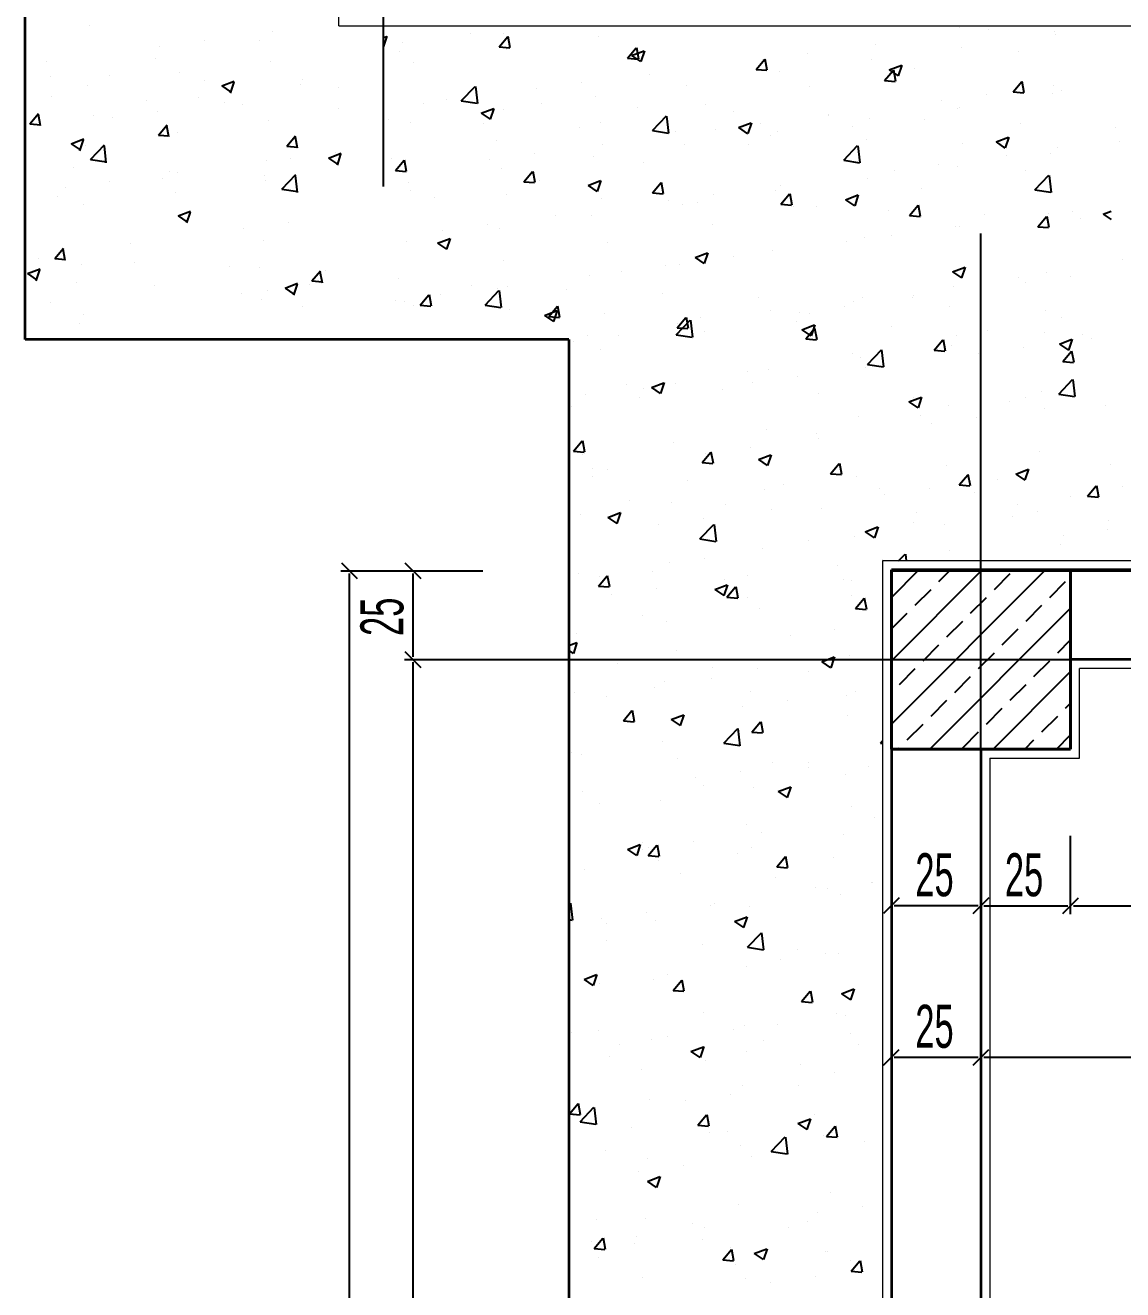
# Model space of a CAD drawing. Header units: inches. Extents: x -7543 to -822, y 102837 to 190349.
# Drawn here: x -836.34499 to -836.31437, y 102837.14991 to 102837.18519 of the extents above; entities that cross this region are included whole.
import ezdxf

# ---------------------------------------------------------------- set-up
doc = ezdxf.new("R2010")
doc.units = ezdxf.units.IN
doc.header["$MEASUREMENT"] = 0
doc.linetypes.add('DASHDOTX2', pattern=[2, 1, -0.5, 0, -0.5])
doc.layers.get('Defpoints').update_dxf_attribs({"lineweight": 25})
for name, color, linetype, lineweight in [('AKS', 1, 'Continuous', 25), ('ICOL', 55, 'Continuous', 25), ('KOLON', 2, 'Continuous', 40), ('SIVA', 150, 'Continuous', 15), ('TARAMA', 8, 'Continuous', 25)]:
    doc.layers.add(name, color=color, linetype=linetype, lineweight=lineweight)
doc.layers.add('DUVAR', color=7, linetype='Continuous', lineweight=35, true_color=0xfc4642)
doc.styles.add('OLCU', font='tromand.shx', dxfattribs={"width": 0.6, "height": 12})

msp = doc.modelspace()

# ---------------------------------------------------------------- linework, layer by layer
at = {"layer": 'AKS', "linetype": 'DASHDOTX2', "ltscale": 10}
for p, q in [((-836.334994, 102837.180696), (-836.334994, 102837.317578)), ((-836.318322, 102836.797308), (-836.318322, 102837.179379)), ((-836.333122, 102837.167493), (-836.180362, 102837.167493))]:
    msp.add_line(p, q, dxfattribs=at)
at = {"layer": 'Defpoints'}
for p, q in [((-836.320822, 102837.169971), (-836.205822, 102837.169971)), ((-836.320822, 102836.814993), (-836.320822, 102837.169971)), ((-836.315822, 102837.167493), (-836.315822, 102837.164993)), ((-836.260822, 102837.167493), (-836.315822, 102837.167493)), ((-836.315822, 102837.164993), (-836.318322, 102837.164993)), ((-836.318322, 102837.164993), (-836.318322, 102837.119993))]:
    msp.add_line(p, q, dxfattribs=at)
at = {"layer": 'DUVAR'}
for p, q in [((-836.344994, 102837.176425), (-836.344994, 102837.300675)), ((-836.329822, 102837.176425), (-836.344994, 102837.176425)), ((-836.329822, 102837.176425), (-836.329822, 102837.078993)), ((-836.270822, 102837.169993), (-836.315822, 102837.169993)), ((-836.270822, 102837.167493), (-836.315822, 102837.167493)), ((-836.320822, 102837.164993), (-836.320822, 102837.119993)), ((-836.318322, 102837.164993), (-836.318322, 102837.119993))]:
    msp.add_line(p, q, dxfattribs=at)
at = {"layer": 'ICOL'}
for p, q in [((-836.336185, 102837.169971), (-836.334001, 102837.169971)), ((-836.336171, 102837.170192), (-836.33573, 102837.169751)), ((-836.334412, 102837.169971), (-836.332228, 102837.169971)), ((-836.334399, 102837.170192), (-836.333957, 102837.169751)), ((-836.335951, 102837.169893), (-836.335951, 102837.070071)), ((-836.334178, 102837.169893), (-836.334178, 102837.167571)), ((-836.334412, 102837.167493), (-836.332228, 102837.167493)), ((-836.334412, 102837.167493), (-836.332228, 102837.167493)), ((-836.334399, 102837.167714), (-836.333957, 102837.167272)), ((-836.334399, 102837.167714), (-836.333957, 102837.167272)), ((-836.334178, 102837.167415), (-836.334178, 102837.117571)), ((-836.318322, 102837.160388), (-836.318322, 102837.162572)), ((-836.315822, 102837.160388), (-836.315822, 102837.162572)), ((-836.315822, 102837.160388), (-836.315822, 102837.162572)), ((-836.320601, 102837.160843), (-836.321042, 102837.160402)), ((-836.320822, 102837.160856), (-836.320822, 102837.158672)), ((-836.318101, 102837.160843), (-836.318542, 102837.160402)), ((-836.318542, 102837.160402), (-836.318101, 102837.160843)), ((-836.318322, 102837.160856), (-836.318322, 102837.158672)), ((-836.316042, 102837.160402), (-836.315601, 102837.160843)), ((-836.316042, 102837.160402), (-836.315601, 102837.160843)), ((-836.3184, 102837.160622), (-836.320744, 102837.160622)), ((-836.318244, 102837.160622), (-836.3159, 102837.160622)), ((-836.315744, 102837.160622), (-836.2709, 102837.160622)), ((-836.320822, 102837.156159), (-836.320822, 102837.158343)), ((-836.318322, 102837.156159), (-836.318322, 102837.158343)), ((-836.318322, 102837.156159), (-836.318322, 102837.158343)), ((-836.321042, 102837.156172), (-836.320601, 102837.156613)), ((-836.318542, 102837.156172), (-836.318101, 102837.156613)), ((-836.318542, 102837.156172), (-836.318101, 102837.156613)), ((-836.320744, 102837.156393), (-836.3184, 102837.156393)), ((-836.318244, 102837.156393), (-836.2084, 102837.156393))]:
    msp.add_line(p, q, dxfattribs=at)
at = {"layer": 'KOLON'}
for p, q in [((-836.315822, 102837.169993), (-836.320822, 102837.169993)), ((-836.320822, 102837.169993), (-836.320822, 102837.164993)), ((-836.315822, 102837.164993), (-836.315822, 102837.169993)), ((-836.320822, 102837.164993), (-836.315822, 102837.164993))]:
    msp.add_line(p, q, dxfattribs=at)
at = {"layer": 'SIVA'}
for p, q in [((-836.336244, 102837.185175), (-836.336244, 102837.291925)), ((-836.336244, 102837.185175), (-836.285994, 102837.185175)), ((-836.239744, 102837.170243), (-836.321072, 102837.170243)), ((-836.321072, 102837.170243), (-836.321072, 102837.070243)), ((-836.315572, 102837.164743), (-836.315572, 102837.167243)), ((-836.271072, 102837.167243), (-836.315572, 102837.167243)), ((-836.318072, 102837.164743), (-836.315572, 102837.164743)), ((-836.318072, 102837.164743), (-836.318072, 102837.120243))]:
    msp.add_line(p, q, dxfattribs=at)
at = {"layer": 'TARAMA'}
for p, q in [((-836.343189, 102837.185177), (-836.343189, 102837.185177)), ((-836.318927, 102837.185122), (-836.318927, 102837.185122)), ((-836.340001, 102837.184765), (-836.340001, 102837.184765)), ((-836.33845, 102837.184775), (-836.33845, 102837.184775)), ((-836.338107, 102837.185014), (-836.338107, 102837.185014)), ((-836.334994, 102837.184849), (-836.334906, 102837.184882)), ((-836.334993, 102837.184581), (-836.334892, 102837.184883)), ((-836.332565, 102837.184972), (-836.332565, 102837.184972)), ((-836.331772, 102837.184587), (-836.331531, 102837.184874)), ((-836.331643, 102837.184954), (-836.331643, 102837.184954)), ((-836.331458, 102837.184562), (-836.331516, 102837.184875)), ((-836.329007, 102837.184867), (-836.329007, 102837.184867)), ((-836.318116, 102837.185076), (-836.318116, 102837.185076)), ((-836.316258, 102837.185009), (-836.316258, 102837.185009)), ((-836.316255, 102837.184945), (-836.316255, 102837.184945)), ((-836.341252, 102837.1846), (-836.341252, 102837.1846)), ((-836.334559, 102837.184453), (-836.334559, 102837.184453)), ((-836.334458, 102837.184723), (-836.334458, 102837.184723)), ((-836.331772, 102837.184587), (-836.331473, 102837.184561)), ((-836.331574, 102837.184515), (-836.331574, 102837.184515)), ((-836.328186, 102837.184273), (-836.327945, 102837.184561)), ((-836.328071, 102837.184347), (-836.327721, 102837.184482)), ((-836.327872, 102837.184248), (-836.32793, 102837.184561)), ((-836.327807, 102837.18418), (-836.327706, 102837.184482)), ((-836.323167, 102837.184411), (-836.323167, 102837.184411)), ((-836.321274, 102837.18466), (-836.321274, 102837.18466)), ((-836.318852, 102837.18457), (-836.318852, 102837.18457)), ((-836.31727, 102837.184473), (-836.31727, 102837.184473)), ((-836.34441, 102837.184184), (-836.34441, 102837.184184)), ((-836.341366, 102837.184274), (-836.341366, 102837.184274)), ((-836.338157, 102837.184185), (-836.338157, 102837.184185)), ((-836.334171, 102837.18414), (-836.334171, 102837.18414)), ((-836.328186, 102837.184273), (-836.327887, 102837.184247)), ((-836.328071, 102837.184347), (-836.327822, 102837.18418)), ((-836.3246, 102837.18396), (-836.324359, 102837.184247)), ((-836.324419, 102837.184246), (-836.324419, 102837.184246)), ((-836.324286, 102837.183934), (-836.324344, 102837.184248)), ((-836.321378, 102837.18425), (-836.321378, 102837.18425)), ((-836.320885, 102837.183947), (-836.320535, 102837.184081)), ((-836.320622, 102837.18378), (-836.32052, 102837.184082)), ((-836.344282, 102837.183774), (-836.344282, 102837.183774)), ((-836.342655, 102837.183776), (-836.342655, 102837.183776)), ((-836.340682, 102837.183865), (-836.340682, 102837.183865)), ((-836.337252, 102837.183677), (-836.337252, 102837.183677)), ((-836.327577, 102837.18383), (-836.327577, 102837.18383)), ((-836.3246, 102837.18396), (-836.324301, 102837.183934)), ((-836.323945, 102837.183898), (-836.323945, 102837.183898)), ((-836.321013, 102837.183646), (-836.320772, 102837.183933)), ((-836.320885, 102837.183947), (-836.320637, 102837.183779)), ((-836.3207, 102837.18362), (-836.320757, 102837.183934)), ((-836.320186, 102837.183973), (-836.320186, 102837.183973)), ((-836.343249, 102837.183513), (-836.343249, 102837.183513)), ((-836.339986, 102837.183663), (-836.339986, 102837.183663)), ((-836.339513, 102837.183498), (-836.339163, 102837.183632)), ((-836.339513, 102837.183498), (-836.339264, 102837.18333)), ((-836.33927, 102837.183301), (-836.339168, 102837.183603)), ((-836.337317, 102837.18355), (-836.337317, 102837.18355)), ((-836.336265, 102837.183458), (-836.336265, 102837.183458)), ((-836.332826, 102837.183082), (-836.332436, 102837.183487)), ((-836.332366, 102837.183011), (-836.332421, 102837.183485)), ((-836.330722, 102837.183416), (-836.330722, 102837.183416)), ((-836.329471, 102837.183581), (-836.329471, 102837.183581)), ((-836.326542, 102837.183523), (-836.326542, 102837.183523)), ((-836.323102, 102837.183472), (-836.323102, 102837.183472)), ((-836.321013, 102837.183646), (-836.320714, 102837.18362)), ((-836.317427, 102837.183332), (-836.317186, 102837.183619)), ((-836.317427, 102837.183332), (-836.317128, 102837.183306)), ((-836.317113, 102837.183307), (-836.317171, 102837.18362)), ((-836.316286, 102837.183518), (-836.316286, 102837.183518)), ((-836.316072, 102837.183375), (-836.316072, 102837.183375)), ((-836.34427, 102837.183217), (-836.34427, 102837.183217)), ((-836.341601, 102837.183104), (-836.341601, 102837.183104)), ((-836.340168, 102837.183177), (-836.340168, 102837.183177)), ((-836.339422, 102837.183042), (-836.339422, 102837.183042)), ((-836.338931, 102837.182992), (-836.338931, 102837.182992)), ((-836.33388, 102837.183), (-836.33388, 102837.183)), ((-836.333246, 102837.183131), (-836.333246, 102837.183131)), ((-836.332826, 102837.183082), (-836.332381, 102837.183013)), ((-836.330577, 102837.183018), (-836.330577, 102837.183018)), ((-836.329067, 102837.183203), (-836.329067, 102837.183203)), ((-836.326018, 102837.182972), (-836.326018, 102837.182972)), ((-836.319431, 102837.183104), (-836.319431, 102837.183104)), ((-836.31818, 102837.183268), (-836.31818, 102837.183268)), ((-836.316316, 102837.18328), (-836.316316, 102837.18328)), ((-836.344863, 102837.182443), (-836.344622, 102837.18273)), ((-836.344569, 102837.182387), (-836.344627, 102837.182701)), ((-836.343084, 102837.182676), (-836.343084, 102837.182676)), ((-836.342568, 102837.182628), (-836.342568, 102837.182628)), ((-836.341316, 102837.182793), (-836.341316, 102837.182793)), ((-836.336262, 102837.182879), (-836.336262, 102837.182879)), ((-836.332272, 102837.182735), (-836.331922, 102837.182869)), ((-836.332272, 102837.182735), (-836.332023, 102837.182567)), ((-836.332008, 102837.182568), (-836.331907, 102837.18287)), ((-836.331635, 102837.182851), (-836.331635, 102837.182851)), ((-836.327908, 102837.182905), (-836.327908, 102837.182905)), ((-836.32749, 102837.182254), (-836.3271, 102837.18266)), ((-836.32703, 102837.182183), (-836.327085, 102837.182658)), ((-836.325239, 102837.182792), (-836.325239, 102837.182792)), ((-836.322589, 102837.182688), (-836.322589, 102837.182688)), ((-836.32257, 102837.182679), (-836.32257, 102837.182679)), ((-836.318988, 102837.182875), (-836.318988, 102837.182875)), ((-836.318913, 102837.182905), (-836.318913, 102837.182905)), ((-836.344863, 102837.182443), (-836.344564, 102837.182417)), ((-836.341276, 102837.182129), (-836.341035, 102837.182417)), ((-836.340983, 102837.182074), (-836.341041, 102837.182387)), ((-836.338218, 102837.182521), (-836.338218, 102837.182521)), ((-836.334861, 102837.182572), (-836.334861, 102837.182572)), ((-836.334231, 102837.182476), (-836.334231, 102837.182476)), ((-836.332192, 102837.182459), (-836.332192, 102837.182459)), ((-836.329523, 102837.182346), (-836.329523, 102837.182346)), ((-836.328934, 102837.182471), (-836.328934, 102837.182471)), ((-836.325735, 102837.182274), (-836.325735, 102837.182274)), ((-836.325086, 102837.182334), (-836.324736, 102837.182469)), ((-836.325086, 102837.182334), (-836.324838, 102837.182166)), ((-836.324823, 102837.182167), (-836.324721, 102837.182469)), ((-836.324483, 102837.182439), (-836.324483, 102837.182439)), ((-836.321904, 102837.182374), (-836.321904, 102837.182374)), ((-836.321439, 102837.182585), (-836.321439, 102837.182585)), ((-836.3199, 102837.182567), (-836.3199, 102837.182567)), ((-836.317231, 102837.182454), (-836.317231, 102837.182454)), ((-836.314562, 102837.182341), (-836.314562, 102837.182341)), ((-836.343714, 102837.181885), (-836.343364, 102837.18202)), ((-836.343471, 102837.181688), (-836.343369, 102837.18199)), ((-836.341276, 102837.182129), (-836.340977, 102837.182103)), ((-836.340743, 102837.182201), (-836.340743, 102837.182201)), ((-836.33769, 102837.181816), (-836.337449, 102837.182103)), ((-836.337397, 102837.18176), (-836.337454, 102837.182073)), ((-836.331849, 102837.181971), (-836.331849, 102837.181971)), ((-836.32749, 102837.182254), (-836.327045, 102837.182185)), ((-836.326854, 102837.182233), (-836.326854, 102837.182233)), ((-836.324184, 102837.182121), (-836.324184, 102837.182121)), ((-836.324006, 102837.182233), (-836.324006, 102837.182233)), ((-836.321515, 102837.182008), (-836.321515, 102837.182008)), ((-836.317901, 102837.181934), (-836.317551, 102837.182068)), ((-836.317901, 102837.181934), (-836.317652, 102837.181766)), ((-836.317637, 102837.181767), (-836.317536, 102837.182069)), ((-836.314444, 102837.181961), (-836.314444, 102837.181961)), ((-836.343714, 102837.181885), (-836.343465, 102837.181718)), ((-836.34331, 102837.181848), (-836.34331, 102837.181848)), ((-836.34317, 102837.181447), (-836.342781, 102837.181852)), ((-836.342732, 102837.181354), (-836.342787, 102837.181829)), ((-836.33769, 102837.181816), (-836.337391, 102837.18179)), ((-836.336528, 102837.181485), (-836.336178, 102837.181619)), ((-836.336328, 102837.181651), (-836.336328, 102837.181651)), ((-836.336285, 102837.181288), (-836.336184, 102837.18159)), ((-836.330786, 102837.181609), (-836.330786, 102837.181609)), ((-836.328892, 102837.181858), (-836.328892, 102837.181858)), ((-836.326603, 102837.181858), (-836.326603, 102837.181858)), ((-836.32482, 102837.181874), (-836.32482, 102837.181874)), ((-836.322154, 102837.181426), (-836.321764, 102837.181832)), ((-836.321694, 102837.181355), (-836.321749, 102837.18183)), ((-836.318846, 102837.181895), (-836.318846, 102837.181895)), ((-836.316377, 102837.181616), (-836.316377, 102837.181616)), ((-836.316177, 102837.181782), (-836.316177, 102837.181782)), ((-836.34365, 102837.181234), (-836.34365, 102837.181234)), ((-836.34317, 102837.181447), (-836.342726, 102837.181378)), ((-836.338259, 102837.181427), (-836.338259, 102837.181427)), ((-836.33758, 102837.181486), (-836.33758, 102837.181486)), ((-836.336528, 102837.181485), (-836.336279, 102837.181317)), ((-836.334765, 102837.18147), (-836.334765, 102837.18147)), ((-836.334665, 102837.18114), (-836.334424, 102837.181427)), ((-836.334351, 102837.181114), (-836.334409, 102837.181428)), ((-836.332038, 102837.181444), (-836.332038, 102837.181444)), ((-836.329128, 102837.181538), (-836.329128, 102837.181538)), ((-836.327735, 102837.181373), (-836.327735, 102837.181373)), ((-836.322154, 102837.181426), (-836.321709, 102837.181357)), ((-836.319495, 102837.181296), (-836.319495, 102837.181296)), ((-836.318974, 102837.181241), (-836.318974, 102837.181241)), ((-836.317601, 102837.181546), (-836.317601, 102837.181546)), ((-836.341174, 102837.180926), (-836.341174, 102837.180926)), ((-836.34098, 102837.181122), (-836.34098, 102837.181122)), ((-836.340738, 102837.18107), (-836.340738, 102837.18107)), ((-836.338311, 102837.181009), (-836.338311, 102837.181009)), ((-836.338278, 102837.180856), (-836.338278, 102837.180856)), ((-836.337834, 102837.180619), (-836.337445, 102837.181025)), ((-836.337395, 102837.180526), (-836.337451, 102837.181001)), ((-836.334665, 102837.18114), (-836.334366, 102837.181114)), ((-836.331695, 102837.181186), (-836.331695, 102837.181186)), ((-836.331078, 102837.180826), (-836.330837, 102837.181113)), ((-836.330765, 102837.180801), (-836.330823, 102837.181114)), ((-836.330651, 102837.180873), (-836.330651, 102837.180873)), ((-836.329287, 102837.180722), (-836.328937, 102837.180856)), ((-836.329024, 102837.180554), (-836.328922, 102837.180857)), ((-836.321499, 102837.180921), (-836.321499, 102837.180921)), ((-836.320747, 102837.181131), (-836.320747, 102837.181131)), ((-836.317078, 102837.181125), (-836.317078, 102837.181125)), ((-836.316817, 102837.180599), (-836.316428, 102837.181005)), ((-836.316357, 102837.180528), (-836.316413, 102837.181003)), ((-836.343883, 102837.180656), (-836.343883, 102837.180656)), ((-836.342631, 102837.180821), (-836.342631, 102837.180821)), ((-836.340804, 102837.180536), (-836.340804, 102837.180536)), ((-836.337834, 102837.180619), (-836.337389, 102837.18055)), ((-836.334292, 102837.180811), (-836.334292, 102837.180811)), ((-836.334241, 102837.180589), (-836.334241, 102837.180589)), ((-836.331078, 102837.180826), (-836.33078, 102837.1808)), ((-836.329287, 102837.180722), (-836.329039, 102837.180554)), ((-836.327492, 102837.180512), (-836.327251, 102837.1808)), ((-836.327492, 102837.180512), (-836.327193, 102837.180486)), ((-836.327178, 102837.180487), (-836.327236, 102837.1808)), ((-836.324067, 102837.180569), (-836.324067, 102837.180569)), ((-836.323904, 102837.180716), (-836.323904, 102837.180716)), ((-836.319994, 102837.180625), (-836.319994, 102837.180625)), ((-836.316817, 102837.180599), (-836.316373, 102837.18053)), ((-836.34409, 102837.180426), (-836.34409, 102837.180426)), ((-836.343371, 102837.180184), (-836.343371, 102837.180184)), ((-836.333567, 102837.180372), (-836.333567, 102837.180372)), ((-836.331572, 102837.180476), (-836.331572, 102837.180476)), ((-836.328903, 102837.180363), (-836.328903, 102837.180363)), ((-836.32705, 102837.180302), (-836.32705, 102837.180302)), ((-836.326663, 102837.180194), (-836.326663, 102837.180194)), ((-836.326233, 102837.180251), (-836.326233, 102837.180251)), ((-836.325798, 102837.180466), (-836.325798, 102837.180466)), ((-836.323906, 102837.180199), (-836.323665, 102837.180486)), ((-836.323906, 102837.180199), (-836.323607, 102837.180173)), ((-836.323592, 102837.180173), (-836.32365, 102837.180487)), ((-836.322102, 102837.180321), (-836.321752, 102837.180455)), ((-836.322102, 102837.180321), (-836.321853, 102837.180153)), ((-836.321838, 102837.180154), (-836.321737, 102837.180456)), ((-836.320319, 102837.179885), (-836.320078, 102837.180172)), ((-836.320006, 102837.179859), (-836.320064, 102837.180173)), ((-836.340729, 102837.179872), (-836.340379, 102837.180007)), ((-836.340729, 102837.179872), (-836.340481, 102837.179705)), ((-836.340486, 102837.179675), (-836.340385, 102837.179977)), ((-836.330208, 102837.179886), (-836.330208, 102837.179886)), ((-836.329189, 102837.179874), (-836.329189, 102837.179874)), ((-836.323564, 102837.180138), (-836.323564, 102837.180138)), ((-836.32291, 102837.180124), (-836.32291, 102837.180124)), ((-836.320895, 102837.180025), (-836.320895, 102837.180025)), ((-836.320319, 102837.179885), (-836.320021, 102837.179859)), ((-836.318226, 102837.179912), (-836.318226, 102837.179912)), ((-836.316733, 102837.179571), (-836.316492, 102837.179858)), ((-836.316419, 102837.179546), (-836.316477, 102837.179859)), ((-836.316438, 102837.179951), (-836.316438, 102837.179951)), ((-836.315759, 102837.179989), (-836.315759, 102837.179989)), ((-836.315557, 102837.1798), (-836.315557, 102837.1798)), ((-836.314916, 102837.179921), (-836.314691, 102837.180007)), ((-836.314916, 102837.179921), (-836.314691, 102837.179769)), ((-836.338895, 102837.179514), (-836.338895, 102837.179514)), ((-836.337644, 102837.179679), (-836.337644, 102837.179679)), ((-836.333353, 102837.179472), (-836.333353, 102837.179472)), ((-836.332101, 102837.179637), (-836.332101, 102837.179637)), ((-836.331756, 102837.179522), (-836.331756, 102837.179522)), ((-836.325826, 102837.179624), (-836.325826, 102837.179624)), ((-836.319035, 102837.179576), (-836.319035, 102837.179576)), ((-836.318917, 102837.179574), (-836.318917, 102837.179574)), ((-836.316733, 102837.179571), (-836.316434, 102837.179545)), ((-836.342053, 102837.179098), (-836.342053, 102837.179098)), ((-836.338339, 102837.179192), (-836.338339, 102837.179192)), ((-836.334353, 102837.179147), (-836.334353, 102837.179147)), ((-836.333489, 102837.179109), (-836.333138, 102837.179243)), ((-836.333489, 102837.179109), (-836.33324, 102837.178941)), ((-836.333225, 102837.178942), (-836.333124, 102837.179244)), ((-836.328742, 102837.179123), (-836.328742, 102837.179123)), ((-836.322062, 102837.179159), (-836.322062, 102837.179159)), ((-836.32156, 102837.179256), (-836.32156, 102837.179256)), ((-836.32081, 102837.179324), (-836.32081, 102837.179324)), ((-836.344169, 102837.178682), (-836.343928, 102837.178969)), ((-836.343947, 102837.178849), (-836.343947, 102837.178849)), ((-836.343876, 102837.178626), (-836.343933, 102837.17894)), ((-836.326303, 102837.178708), (-836.325953, 102837.178843)), ((-836.326039, 102837.178541), (-836.325938, 102837.178843)), ((-836.32522, 102837.178744), (-836.32522, 102837.178744)), ((-836.324127, 102837.178904), (-836.324127, 102837.178904)), ((-836.34493, 102837.17826), (-836.34458, 102837.178394)), ((-836.344623, 102837.178679), (-836.344623, 102837.178679)), ((-836.344169, 102837.178682), (-836.34387, 102837.178656)), ((-836.343432, 102837.17852), (-836.343432, 102837.17852)), ((-836.341954, 102837.178567), (-836.341954, 102837.178567)), ((-836.339285, 102837.178454), (-836.339285, 102837.178454)), ((-836.338465, 102837.178443), (-836.338465, 102837.178443)), ((-836.331658, 102837.178622), (-836.331658, 102837.178622)), ((-836.327113, 102837.178494), (-836.327113, 102837.178494)), ((-836.326724, 102837.178529), (-836.326724, 102837.178529)), ((-836.326303, 102837.178708), (-836.326054, 102837.178541)), ((-836.319117, 102837.178308), (-836.318767, 102837.178442)), ((-836.318854, 102837.178141), (-836.318752, 102837.178443)), ((-836.314369, 102837.178642), (-836.314369, 102837.178642)), ((-836.34493, 102837.17826), (-836.344682, 102837.178092)), ((-836.344687, 102837.178062), (-836.344586, 102837.178364)), ((-836.336996, 102837.178055), (-836.336755, 102837.178342)), ((-836.336996, 102837.178055), (-836.336697, 102837.178029)), ((-836.336703, 102837.177999), (-836.336761, 102837.178312)), ((-836.336616, 102837.178341), (-836.336616, 102837.178341)), ((-836.334574, 102837.178122), (-836.334574, 102837.178122)), ((-836.32925, 102837.178209), (-836.32925, 102837.178209)), ((-836.328365, 102837.17833), (-836.328365, 102837.17833)), ((-836.319117, 102837.178308), (-836.318869, 102837.17814)), ((-836.317285, 102837.178142), (-836.317285, 102837.178142)), ((-836.316498, 102837.178287), (-836.316498, 102837.178287)), ((-836.315823, 102837.178182), (-836.315823, 102837.178182)), ((-836.343569, 102837.178008), (-836.343569, 102837.178008)), ((-836.341381, 102837.177943), (-836.341381, 102837.177943)), ((-836.338959, 102837.177707), (-836.338959, 102837.177707)), ((-836.338231, 102837.177782), (-836.338231, 102837.177782)), ((-836.337745, 102837.177859), (-836.337395, 102837.177994)), ((-836.337745, 102837.177859), (-836.337496, 102837.177691)), ((-836.337502, 102837.177662), (-836.3374, 102837.177964)), ((-836.337065, 102837.177956), (-836.337065, 102837.177956)), ((-836.332545, 102837.177921), (-836.332545, 102837.177921)), ((-836.332163, 102837.177383), (-836.331774, 102837.177789)), ((-836.331817, 102837.177857), (-836.331817, 102837.177857)), ((-836.331703, 102837.177312), (-836.331758, 102837.177787)), ((-836.331523, 102837.177914), (-836.331523, 102837.177914)), ((-836.329876, 102837.177808), (-836.329876, 102837.177808)), ((-836.327207, 102837.177696), (-836.327207, 102837.177696)), ((-836.319095, 102837.177912), (-836.319095, 102837.177912)), ((-836.317074, 102837.178017), (-836.317074, 102837.178017)), ((-836.344297, 102837.177442), (-836.344297, 102837.177442)), ((-836.3384, 102837.177527), (-836.3384, 102837.177527)), ((-836.337267, 102837.177346), (-836.337267, 102837.177346)), ((-836.334668, 102837.1775), (-836.334668, 102837.1775)), ((-836.334414, 102837.177482), (-836.334414, 102837.177482)), ((-836.33416, 102837.177362), (-836.33416, 102837.177362)), ((-836.333971, 102837.177379), (-836.33373, 102837.177666)), ((-836.333971, 102837.177379), (-836.333672, 102837.177353)), ((-836.333657, 102837.177353), (-836.333715, 102837.177667)), ((-836.333417, 102837.177665), (-836.333417, 102837.177665)), ((-836.332163, 102837.177383), (-836.331718, 102837.177314)), ((-836.330385, 102837.177065), (-836.330144, 102837.177353)), ((-836.330071, 102837.17704), (-836.330129, 102837.177353)), ((-836.324538, 102837.177583), (-836.324538, 102837.177583)), ((-836.322126, 102837.177352), (-836.322126, 102837.177352)), ((-836.321869, 102837.17747), (-836.321869, 102837.17747)), ((-836.321621, 102837.177592), (-836.321621, 102837.177592)), ((-836.320232, 102837.177601), (-836.320232, 102837.177601)), ((-836.3202, 102837.177641), (-836.3202, 102837.177641)), ((-836.3192, 102837.177357), (-836.3192, 102837.177357)), ((-836.343368, 102837.177126), (-836.343368, 102837.177126)), ((-836.331491, 102837.17725), (-836.331491, 102837.17725)), ((-836.330504, 102837.177096), (-836.330154, 102837.17723)), ((-836.330504, 102837.177096), (-836.330255, 102837.176928)), ((-836.330385, 102837.177065), (-836.330086, 102837.177039)), ((-836.33024, 102837.176929), (-836.330139, 102837.177231)), ((-836.328822, 102837.177137), (-836.328822, 102837.177137)), ((-836.326798, 102837.176751), (-836.326557, 102837.177039)), ((-836.326485, 102837.176726), (-836.326542, 102837.177039)), ((-836.326153, 102837.177024), (-836.326153, 102837.177024)), ((-836.324188, 102837.17724), (-836.324188, 102837.17724)), ((-836.323377, 102837.177187), (-836.323377, 102837.177187)), ((-836.323116, 102837.177141), (-836.323116, 102837.177141)), ((-836.316531, 102837.177245), (-836.316531, 102837.177245)), ((-836.316086, 102837.177044), (-836.316086, 102837.177044)), ((-836.343493, 102837.176855), (-836.343493, 102837.176855)), ((-836.326827, 102837.176556), (-836.326437, 102837.176962)), ((-836.326798, 102837.176751), (-836.326499, 102837.176725)), ((-836.326785, 102837.176865), (-836.326785, 102837.176865)), ((-836.326535, 102837.176772), (-836.326535, 102837.176772)), ((-836.326367, 102837.176485), (-836.326422, 102837.17696)), ((-836.326032, 102837.17664), (-836.326032, 102837.17664)), ((-836.323484, 102837.176911), (-836.323484, 102837.176911)), ((-836.323318, 102837.176695), (-836.322968, 102837.17683)), ((-836.323318, 102837.176695), (-836.32307, 102837.176528)), ((-836.323212, 102837.176438), (-836.322971, 102837.176725)), ((-836.323055, 102837.176528), (-836.322953, 102837.17683)), ((-836.322898, 102837.176412), (-836.322956, 102837.176726)), ((-836.320815, 102837.176798), (-836.320815, 102837.176798)), ((-836.318145, 102837.176686), (-836.318145, 102837.176686)), ((-836.316559, 102837.176622), (-836.316559, 102837.176622)), ((-836.329681, 102837.176358), (-836.329681, 102837.176358)), ((-836.329311, 102837.176545), (-836.329311, 102837.176545)), ((-836.328429, 102837.176522), (-836.328429, 102837.176522)), ((-836.326827, 102837.176556), (-836.326382, 102837.176487)), ((-836.323212, 102837.176438), (-836.322913, 102837.176412)), ((-836.319626, 102837.176124), (-836.319385, 102837.176411)), ((-836.319312, 102837.176098), (-836.31937, 102837.176412)), ((-836.319002, 102837.176543), (-836.319002, 102837.176543)), ((-836.316133, 102837.176295), (-836.315783, 102837.176429)), ((-836.316133, 102837.176295), (-836.315884, 102837.176127)), ((-836.315869, 102837.176128), (-836.315768, 102837.17643)), ((-836.315476, 102837.176573), (-836.315476, 102837.176573)), ((-836.315244, 102837.176459), (-836.315244, 102837.176459)), ((-836.328948, 102837.17614), (-836.328948, 102837.17614)), ((-836.321918, 102837.176043), (-836.321918, 102837.176043)), ((-836.321682, 102837.175927), (-836.321682, 102837.175927)), ((-836.321491, 102837.175728), (-836.321101, 102837.176134)), ((-836.321031, 102837.175657), (-836.321086, 102837.176132)), ((-836.319626, 102837.176124), (-836.319327, 102837.176098)), ((-836.319156, 102837.176247), (-836.319156, 102837.176247)), ((-836.31839, 102837.176045), (-836.31839, 102837.176045)), ((-836.317138, 102837.17621), (-836.317138, 102837.17621)), ((-836.316039, 102837.17581), (-836.315798, 102837.176097)), ((-836.315726, 102837.175785), (-836.315784, 102837.176098)), ((-836.324249, 102837.175575), (-836.324249, 102837.175575)), ((-836.321547, 102837.175629), (-836.321547, 102837.175629)), ((-836.321491, 102837.175728), (-836.321046, 102837.175659)), ((-836.316039, 102837.17581), (-836.315741, 102837.175784)), ((-836.327519, 102837.175083), (-836.327169, 102837.175217)), ((-836.327256, 102837.174916), (-836.327154, 102837.175218)), ((-836.326846, 102837.1752), (-836.326846, 102837.1752)), ((-836.324834, 102837.175542), (-836.324834, 102837.175542)), ((-836.324693, 102837.175215), (-836.324693, 102837.175215)), ((-836.323441, 102837.17538), (-836.323441, 102837.17538)), ((-836.316154, 102837.174901), (-836.315765, 102837.175306)), ((-836.315695, 102837.17483), (-836.31575, 102837.175305)), ((-836.329371, 102837.17488), (-836.329371, 102837.17488)), ((-836.328202, 102837.175154), (-836.328202, 102837.175154)), ((-836.32775, 102837.175042), (-836.32775, 102837.175042)), ((-836.327519, 102837.175083), (-836.327271, 102837.174915)), ((-836.325533, 102837.175041), (-836.325533, 102837.175041)), ((-836.322864, 102837.174929), (-836.322864, 102837.174929)), ((-836.31662, 102837.174958), (-836.31662, 102837.174958)), ((-836.316154, 102837.174901), (-836.31571, 102837.174832)), ((-836.329744, 102837.17455), (-836.329744, 102837.17455)), ((-836.327851, 102837.1748), (-836.327851, 102837.1748)), ((-836.320334, 102837.174682), (-836.319984, 102837.174817)), ((-836.320334, 102837.174682), (-836.320085, 102837.174515)), ((-836.320194, 102837.174816), (-836.320194, 102837.174816)), ((-836.32007, 102837.174515), (-836.319969, 102837.174817)), ((-836.319217, 102837.174583), (-836.319217, 102837.174583)), ((-836.317525, 102837.174703), (-836.317525, 102837.174703)), ((-836.317093, 102837.174794), (-836.317093, 102837.174794)), ((-836.314856, 102837.17459), (-836.314856, 102837.17459)), ((-836.321743, 102837.174263), (-836.321743, 102837.174263)), ((-836.320009, 102837.174293), (-836.320009, 102837.174293)), ((-836.318453, 102837.174238), (-836.318453, 102837.174238)), ((-836.31656, 102837.174487), (-836.31656, 102837.174487)), ((-836.32431, 102837.173911), (-836.32431, 102837.173911)), ((-836.322925, 102837.173793), (-836.322925, 102837.173793)), ((-836.319705, 102837.174073), (-836.319705, 102837.174073)), ((-836.329691, 102837.173304), (-836.32945, 102837.173592)), ((-836.329377, 102837.173279), (-836.329435, 102837.173592)), ((-836.326907, 102837.173536), (-836.326907, 102837.173536)), ((-836.322863, 102837.173657), (-836.322863, 102837.173657)), ((-836.329691, 102837.173304), (-836.329392, 102837.173278)), ((-836.329432, 102837.173216), (-836.329432, 102837.173216)), ((-836.326105, 102837.172991), (-836.325864, 102837.173278)), ((-836.326008, 102837.173243), (-836.326008, 102837.173243)), ((-836.325791, 102837.172965), (-836.325849, 102837.173278)), ((-836.325841, 102837.173292), (-836.325841, 102837.173292)), ((-836.324756, 102837.173408), (-836.324756, 102837.173408)), ((-836.324535, 102837.17307), (-836.324185, 102837.173204)), ((-836.324271, 102837.172902), (-836.32417, 102837.173205)), ((-836.316681, 102837.173293), (-836.316681, 102837.173293)), ((-836.329166, 102837.172828), (-836.329166, 102837.172828)), ((-836.328757, 102837.172792), (-836.328757, 102837.172792)), ((-836.326105, 102837.172991), (-836.325806, 102837.172964)), ((-836.324535, 102837.17307), (-836.324286, 102837.172902)), ((-836.322518, 102837.172677), (-836.322277, 102837.172964)), ((-836.322205, 102837.172651), (-836.322262, 102837.172965)), ((-836.319278, 102837.172918), (-836.319278, 102837.172918)), ((-836.317349, 102837.172669), (-836.316999, 102837.172804)), ((-836.317086, 102837.172502), (-836.316984, 102837.172804)), ((-836.314717, 102837.172931), (-836.314717, 102837.172931)), ((-836.329176, 102837.172599), (-836.329176, 102837.172599)), ((-836.326506, 102837.172486), (-836.326506, 102837.172486)), ((-836.322518, 102837.172677), (-836.322219, 102837.172651)), ((-836.321803, 102837.172598), (-836.321803, 102837.172598)), ((-836.318932, 102837.172363), (-836.318691, 102837.17265)), ((-836.318618, 102837.172337), (-836.318676, 102837.172651)), ((-836.317875, 102837.172515), (-836.317875, 102837.172515)), ((-836.317349, 102837.172669), (-836.317101, 102837.172501)), ((-836.32437, 102837.172246), (-836.32437, 102837.172246)), ((-836.323837, 102837.172374), (-836.323837, 102837.172374)), ((-836.321168, 102837.172261), (-836.321168, 102837.172261)), ((-836.32102, 102837.172101), (-836.32102, 102837.172101)), ((-836.319769, 102837.172266), (-836.319769, 102837.172266)), ((-836.318932, 102837.172363), (-836.318633, 102837.172337)), ((-836.318499, 102837.172148), (-836.318499, 102837.172148)), ((-836.31583, 102837.172035), (-836.31583, 102837.172035)), ((-836.315346, 102837.172049), (-836.315105, 102837.172337)), ((-836.315346, 102837.172049), (-836.315047, 102837.172023)), ((-836.315032, 102837.172024), (-836.31509, 102837.172337)), ((-836.314383, 102837.172311), (-836.314383, 102837.172311)), ((-836.328121, 102837.171928), (-836.328121, 102837.171928)), ((-836.326967, 102837.171871), (-836.326967, 102837.171871)), ((-836.325452, 102837.171815), (-836.325452, 102837.171815)), ((-836.324178, 102837.171685), (-836.324178, 102837.171685)), ((-836.322783, 102837.171702), (-836.322783, 102837.171702)), ((-836.317299, 102837.17181), (-836.317299, 102837.17181)), ((-836.329493, 102837.171551), (-836.329493, 102837.171551)), ((-836.328736, 102837.171457), (-836.328386, 102837.171591)), ((-836.328736, 102837.171457), (-836.328487, 102837.171289)), ((-836.328472, 102837.17129), (-836.328371, 102837.171592)), ((-836.326072, 102837.171436), (-836.326072, 102837.171436)), ((-836.320114, 102837.171589), (-836.320114, 102837.171589)), ((-836.317445, 102837.171476), (-836.317445, 102837.171476)), ((-836.316742, 102837.171629), (-836.316742, 102837.171629)), ((-836.314776, 102837.171364), (-836.314776, 102837.171364)), ((-836.327323, 102837.171271), (-836.327323, 102837.171271)), ((-836.326164, 102837.170858), (-836.325774, 102837.171263)), ((-836.325704, 102837.170787), (-836.325759, 102837.171262)), ((-836.32155, 102837.171057), (-836.3212, 102837.171191)), ((-836.32155, 102837.171057), (-836.321302, 102837.170889)), ((-836.321287, 102837.170889), (-836.321185, 102837.171192)), ((-836.320215, 102837.17131), (-836.320215, 102837.17131)), ((-836.319339, 102837.171254), (-836.319339, 102837.171254)), ((-836.314781, 102837.171124), (-836.314781, 102837.171124)), ((-836.326164, 102837.170858), (-836.325719, 102837.170789)), ((-836.323131, 102837.170809), (-836.323131, 102837.170809)), ((-836.321864, 102837.170934), (-836.321864, 102837.170934)), ((-836.316101, 102837.170712), (-836.316101, 102837.170712)), ((-836.316033, 102837.170959), (-836.316033, 102837.170959)), ((-836.326047, 102837.170309), (-836.326047, 102837.170309)), ((-836.324431, 102837.170582), (-836.324431, 102837.170582)), ((-836.321084, 102837.170294), (-836.321084, 102837.170294)), ((-836.320623, 102837.170243), (-836.320438, 102837.170436)), ((-836.320401, 102837.170243), (-836.320423, 102837.170434)), ((-836.31919, 102837.170543), (-836.31919, 102837.170543)), ((-836.327501, 102837.169945), (-836.327501, 102837.169945)), ((-836.327028, 102837.170207), (-836.327028, 102837.170207)), ((-836.322336, 102837.170129), (-836.322336, 102837.170129)), ((-836.320822, 102837.169226), (-836.320055, 102837.169993)), ((-836.320822, 102837.167458), (-836.318287, 102837.169993)), ((-836.320822, 102837.16569), (-836.316519, 102837.169993)), ((-836.319495, 102837.169669), (-836.319171, 102837.169993)), ((-836.329554, 102837.169887), (-836.329554, 102837.169887)), ((-836.328997, 102837.169543), (-836.328756, 102837.169831)), ((-836.328963, 102837.169808), (-836.328963, 102837.169808)), ((-836.328683, 102837.169518), (-836.328741, 102837.169831)), ((-836.325752, 102837.169444), (-836.325401, 102837.169578)), ((-836.325493, 102837.169713), (-836.325493, 102837.169713)), ((-836.325488, 102837.169277), (-836.325387, 102837.169579)), ((-836.324832, 102837.169832), (-836.324832, 102837.169832)), ((-836.322163, 102837.169719), (-836.322163, 102837.169719)), ((-836.321933, 102837.169711), (-836.321933, 102837.169711)), ((-836.317948, 102837.169448), (-836.317506, 102837.16989)), ((-836.316401, 102837.169227), (-836.315959, 102837.169669)), ((-836.328997, 102837.169543), (-836.328698, 102837.169517)), ((-836.328639, 102837.169299), (-836.328639, 102837.169299)), ((-836.327387, 102837.169464), (-836.327387, 102837.169464)), ((-836.325752, 102837.169444), (-836.325503, 102837.169276)), ((-836.325411, 102837.16923), (-836.32517, 102837.169517)), ((-836.325411, 102837.16923), (-836.325112, 102837.169203)), ((-836.325097, 102837.169204), (-836.325155, 102837.169517)), ((-836.324849, 102837.169211), (-836.324849, 102837.169211)), ((-836.321925, 102837.169269), (-836.321925, 102837.169269)), ((-836.321825, 102837.168916), (-836.321583, 102837.169203)), ((-836.321511, 102837.16889), (-836.321569, 102837.169204)), ((-836.320157, 102837.169006), (-836.319716, 102837.169448)), ((-836.318611, 102837.168785), (-836.318169, 102837.169227)), ((-836.324492, 102837.168917), (-836.324492, 102837.168917)), ((-836.321825, 102837.168916), (-836.321526, 102837.16889)), ((-836.319751, 102837.164993), (-836.315822, 102837.168923)), ((-836.317064, 102837.168564), (-836.316622, 102837.169006)), ((-836.327765, 102837.16871), (-836.327765, 102837.16871)), ((-836.327089, 102837.168542), (-836.327089, 102837.168542)), ((-836.32082, 102837.168344), (-836.320378, 102837.168785)), ((-836.319274, 102837.168123), (-836.318832, 102837.168564)), ((-836.329615, 102837.168222), (-836.329615, 102837.168222)), ((-836.323651, 102837.168157), (-836.323651, 102837.168157)), ((-836.322399, 102837.168322), (-836.322399, 102837.168322)), ((-836.317727, 102837.167902), (-836.317285, 102837.168344)), ((-836.329822, 102837.167881), (-836.329603, 102837.167966)), ((-836.329689, 102837.167664), (-836.329588, 102837.167966)), ((-836.319937, 102837.16746), (-836.319495, 102837.167902)), ((-836.31618, 102837.167681), (-836.315822, 102837.168039)), ((-836.329822, 102837.167743), (-836.329704, 102837.167663)), ((-836.328702, 102837.167492), (-836.328702, 102837.167492)), ((-836.326809, 102837.167741), (-836.326809, 102837.167741)), ((-836.322939, 102837.167461), (-836.322939, 102837.167461)), ((-836.322767, 102837.167431), (-836.322605, 102837.167493)), ((-836.322605, 102837.167493), (-836.322417, 102837.167565)), ((-836.322503, 102837.167264), (-836.322426, 102837.167493)), ((-836.322426, 102837.167493), (-836.322402, 102837.167566)), ((-836.321986, 102837.167605), (-836.321986, 102837.167605)), ((-836.31839, 102837.167239), (-836.317948, 102837.167681)), ((-836.316843, 102837.167018), (-836.316401, 102837.16746)), ((-836.328475, 102837.16739), (-836.328475, 102837.16739)), ((-836.325806, 102837.167277), (-836.325806, 102837.167277)), ((-836.324553, 102837.167253), (-836.324553, 102837.167253)), ((-836.323137, 102837.167164), (-836.323137, 102837.167164)), ((-836.322767, 102837.167431), (-836.322518, 102837.167263)), ((-836.320599, 102837.166797), (-836.320157, 102837.167239)), ((-836.317984, 102837.164993), (-836.315822, 102837.167155)), ((-836.32715, 102837.166878), (-836.32715, 102837.166878)), ((-836.325855, 102837.166961), (-836.325855, 102837.166961)), ((-836.319053, 102837.166576), (-836.318611, 102837.167018)), ((-836.317506, 102837.166355), (-836.317064, 102837.166797)), ((-836.329675, 102837.166558), (-836.329675, 102837.166558)), ((-836.328771, 102837.16646), (-836.328771, 102837.16646)), ((-836.327421, 102837.166718), (-836.327421, 102837.166718)), ((-836.324751, 102837.166605), (-836.324751, 102837.166605)), ((-836.322082, 102837.166493), (-836.322082, 102837.166493)), ((-836.321821, 102837.166599), (-836.321821, 102837.166599)), ((-836.320822, 102837.166574), (-836.32082, 102837.166576)), ((-836.328303, 102837.165782), (-836.328062, 102837.16607)), ((-836.32799, 102837.165757), (-836.328047, 102837.16607)), ((-836.324966, 102837.166185), (-836.324966, 102837.166185)), ((-836.323715, 102837.16635), (-836.323715, 102837.16635)), ((-836.319716, 102837.165913), (-836.319274, 102837.166355)), ((-836.318169, 102837.165692), (-836.317727, 102837.166134)), ((-836.315959, 102837.166134), (-836.315822, 102837.166271)), ((-836.328303, 102837.165782), (-836.328005, 102837.165756)), ((-836.328124, 102837.165769), (-836.328124, 102837.165769)), ((-836.326968, 102837.165818), (-836.326618, 102837.165952)), ((-836.326968, 102837.165818), (-836.326719, 102837.16565)), ((-836.326704, 102837.165651), (-836.326603, 102837.165953)), ((-836.324717, 102837.165469), (-836.324476, 102837.165756)), ((-836.324403, 102837.165443), (-836.324461, 102837.165756)), ((-836.322047, 102837.16594), (-836.322047, 102837.16594)), ((-836.320378, 102837.16525), (-836.319937, 102837.165692)), ((-836.316622, 102837.165471), (-836.31618, 102837.165913)), ((-836.325501, 102837.165159), (-836.325112, 102837.165565)), ((-836.325041, 102837.165088), (-836.325096, 102837.165563)), ((-836.324717, 102837.165469), (-836.324418, 102837.165442)), ((-836.324614, 102837.165588), (-836.324614, 102837.165588)), ((-836.318832, 102837.165029), (-836.31839, 102837.165471)), ((-836.316216, 102837.164993), (-836.315822, 102837.165387)), ((-836.327211, 102837.165214), (-836.327211, 102837.165214)), ((-836.325501, 102837.165159), (-836.325056, 102837.16509)), ((-836.321131, 102837.165155), (-836.321072, 102837.165225)), ((-836.321131, 102837.165155), (-836.321072, 102837.16515)), ((-836.320635, 102837.164993), (-836.320599, 102837.165029)), ((-836.3171, 102837.164993), (-836.316843, 102837.16525)), ((-836.329736, 102837.164893), (-836.329736, 102837.164893)), ((-836.32947, 102837.164848), (-836.32947, 102837.164848)), ((-836.3268, 102837.164736), (-836.3268, 102837.164736)), ((-836.324131, 102837.164623), (-836.324131, 102837.164623)), ((-836.323136, 102837.164627), (-836.323136, 102837.164627)), ((-836.32503, 102837.164378), (-836.32503, 102837.164378)), ((-836.323146, 102837.164478), (-836.323146, 102837.164478)), ((-836.322107, 102837.164276), (-836.322107, 102837.164276)), ((-836.321462, 102837.16451), (-836.321462, 102837.16451)), ((-836.326282, 102837.164213), (-836.326282, 102837.164213)), ((-836.326062, 102837.163977), (-836.326062, 102837.163977)), ((-836.324674, 102837.163924), (-836.324674, 102837.163924)), ((-836.323984, 102837.163805), (-836.323633, 102837.163939)), ((-836.32372, 102837.163638), (-836.323619, 102837.16394)), ((-836.32944, 102837.163797), (-836.32944, 102837.163797)), ((-836.323984, 102837.163805), (-836.323735, 102837.163637)), ((-836.329797, 102837.163229), (-836.329797, 102837.163229)), ((-836.328978, 102837.163477), (-836.328978, 102837.163477)), ((-836.327271, 102837.163549), (-836.327271, 102837.163549)), ((-836.321948, 102837.16338), (-836.321948, 102837.16338)), ((-836.324864, 102837.162879), (-836.324864, 102837.162879)), ((-836.321294, 102837.163071), (-836.321294, 102837.163071)), ((-836.324452, 102837.162655), (-836.324452, 102837.162655)), ((-836.322168, 102837.162612), (-836.322168, 102837.162612)), ((-836.328185, 102837.162192), (-836.327835, 102837.162327)), ((-836.328185, 102837.162192), (-836.327936, 102837.162025)), ((-836.327921, 102837.162025), (-836.32782, 102837.162327)), ((-836.32778, 102837.162379), (-836.32778, 102837.162379)), ((-836.327774, 102837.162181), (-836.327774, 102837.162181)), ((-836.32761, 102837.162021), (-836.327369, 102837.162309)), ((-836.327597, 102837.162241), (-836.327597, 102837.162241)), ((-836.327296, 102837.161996), (-836.327354, 102837.162309)), ((-836.326345, 102837.162406), (-836.326345, 102837.162406)), ((-836.324735, 102837.162259), (-836.324735, 102837.162259)), ((-836.32761, 102837.162021), (-836.327311, 102837.161995)), ((-836.327332, 102837.161885), (-836.327332, 102837.161885)), ((-836.325105, 102837.162068), (-836.325105, 102837.162068)), ((-836.324023, 102837.161708), (-836.323782, 102837.161995)), ((-836.32371, 102837.161682), (-836.323767, 102837.161996)), ((-836.322436, 102837.161955), (-836.322436, 102837.161955)), ((-836.329389, 102837.161622), (-836.329389, 102837.161622)), ((-836.32672, 102837.161509), (-836.32672, 102837.161509)), ((-836.324023, 102837.161708), (-836.323724, 102837.161682)), ((-836.324051, 102837.161396), (-836.324051, 102837.161396)), ((-836.322954, 102837.16113), (-836.322954, 102837.16113)), ((-836.322609, 102837.161098), (-836.322609, 102837.161098)), ((-836.321382, 102837.161283), (-836.321382, 102837.161283)), ((-836.321358, 102837.161263), (-836.321358, 102837.161263)), ((-836.322229, 102837.160947), (-836.322229, 102837.160947)), ((-836.329822, 102837.160656), (-836.329785, 102837.160695)), ((-836.329715, 102837.160218), (-836.32977, 102837.160693)), ((-836.327661, 102837.160433), (-836.327661, 102837.160433)), ((-836.32587, 102837.160629), (-836.32587, 102837.160629)), ((-836.325767, 102837.160683), (-836.325767, 102837.160683)), ((-836.324796, 102837.160595), (-836.324796, 102837.160595)), ((-836.329822, 102837.160234), (-836.32973, 102837.16022)), ((-836.328912, 102837.160269), (-836.328912, 102837.160269)), ((-836.328786, 102837.160129), (-836.328786, 102837.160129)), ((-836.327393, 102837.16022), (-836.327393, 102837.16022)), ((-836.3252, 102837.160179), (-836.32485, 102837.160314)), ((-836.3252, 102837.160179), (-836.324951, 102837.160012)), ((-836.324937, 102837.160012), (-836.324835, 102837.160314)), ((-836.324838, 102837.159461), (-836.324449, 102837.159867)), ((-836.324378, 102837.15939), (-836.324434, 102837.159865)), ((-836.328769, 102837.159639), (-836.328769, 102837.159639)), ((-836.3261, 102837.159526), (-836.3261, 102837.159526)), ((-836.324838, 102837.159461), (-836.324393, 102837.159392)), ((-836.323431, 102837.159413), (-836.323431, 102837.159413)), ((-836.323925, 102837.159126), (-836.323925, 102837.159126)), ((-836.322673, 102837.159291), (-836.322673, 102837.159291)), ((-836.32229, 102837.159283), (-836.32229, 102837.159283)), ((-836.329401, 102837.158567), (-836.329051, 102837.158701)), ((-836.329138, 102837.158399), (-836.329036, 102837.158702)), ((-836.327082, 102837.158711), (-836.327082, 102837.158711)), ((-836.324857, 102837.158931), (-836.324857, 102837.158931)), ((-836.329401, 102837.158567), (-836.329153, 102837.158399)), ((-836.328976, 102837.158461), (-836.328976, 102837.158461)), ((-836.327454, 102837.158556), (-836.327454, 102837.158556)), ((-836.326916, 102837.15826), (-836.326675, 102837.158548)), ((-836.326602, 102837.158235), (-836.32666, 102837.158548)), ((-836.322216, 102837.158166), (-836.321866, 102837.158301)), ((-836.321952, 102837.157999), (-836.321851, 102837.158301)), ((-836.326916, 102837.15826), (-836.326617, 102837.158234)), ((-836.32333, 102837.157947), (-836.323089, 102837.158234)), ((-836.32333, 102837.157947), (-836.323031, 102837.157921)), ((-836.323161, 102837.158146), (-836.323161, 102837.158146)), ((-836.323016, 102837.157921), (-836.323074, 102837.158235)), ((-836.322216, 102837.158166), (-836.321967, 102837.157998)), ((-836.326077, 102837.157646), (-836.326077, 102837.157646)), ((-836.322351, 102837.157618), (-836.322351, 102837.157618)), ((-836.322095, 102837.157568), (-836.322095, 102837.157568)), ((-836.324918, 102837.157266), (-836.324918, 102837.157266)), ((-836.323988, 102837.157319), (-836.323988, 102837.157319)), ((-836.329743, 102837.157084), (-836.329743, 102837.157084)), ((-836.328992, 102837.157145), (-836.328992, 102837.157145)), ((-836.327515, 102837.156891), (-836.327515, 102837.156891)), ((-836.327073, 102837.156971), (-836.327073, 102837.156971)), ((-836.32524, 102837.157154), (-836.32524, 102837.157154)), ((-836.324404, 102837.156858), (-836.324404, 102837.156858)), ((-836.321963, 102837.157049), (-836.321963, 102837.157049)), ((-836.328398, 102837.156739), (-836.328398, 102837.156739)), ((-836.326417, 102837.156554), (-836.326067, 102837.156688)), ((-836.326417, 102837.156554), (-836.326168, 102837.156386)), ((-836.326153, 102837.156386), (-836.326052, 102837.156689)), ((-836.324878, 102837.156548), (-836.324878, 102837.156548)), ((-836.321735, 102837.156746), (-836.321735, 102837.156746)), ((-836.328688, 102837.156412), (-836.328688, 102837.156412)), ((-836.326019, 102837.1563), (-836.326019, 102837.1563)), ((-836.32335, 102837.156187), (-836.32335, 102837.156187)), ((-836.327794, 102837.156047), (-836.327794, 102837.156047)), ((-836.322411, 102837.155954), (-836.322411, 102837.155954)), ((-836.324978, 102837.155602), (-836.324978, 102837.155602)), ((-836.32341, 102837.155596), (-836.32341, 102837.155596)), ((-836.329808, 102837.154813), (-836.329567, 102837.155101)), ((-836.329495, 102837.154788), (-836.329553, 102837.155101)), ((-836.327575, 102837.155227), (-836.327575, 102837.155227)), ((-836.326555, 102837.155182), (-836.326555, 102837.155182)), ((-836.325304, 102837.155347), (-836.325304, 102837.155347)), ((-836.329808, 102837.154813), (-836.32951, 102837.154787)), ((-836.329713, 102837.154767), (-836.329713, 102837.154767)), ((-836.329511, 102837.154591), (-836.329122, 102837.154996)), ((-836.329052, 102837.15452), (-836.329107, 102837.154995)), ((-836.326222, 102837.154499), (-836.325981, 102837.154787)), ((-836.325908, 102837.154474), (-836.325966, 102837.154787)), ((-836.322969, 102837.154798), (-836.322969, 102837.154798)), ((-836.329511, 102837.154591), (-836.329067, 102837.154522)), ((-836.328068, 102837.15443), (-836.328068, 102837.15443)), ((-836.326222, 102837.154499), (-836.325923, 102837.154473)), ((-836.323432, 102837.15454), (-836.323082, 102837.154675)), ((-836.323432, 102837.15454), (-836.323183, 102837.154373)), ((-836.323169, 102837.154373), (-836.323067, 102837.154675)), ((-836.322636, 102837.154186), (-836.322395, 102837.154473)), ((-836.322322, 102837.15416), (-836.32238, 102837.154474)), ((-836.325885, 102837.154298), (-836.325885, 102837.154298)), ((-836.325399, 102837.154317), (-836.325399, 102837.154317)), ((-836.324175, 102837.153763), (-836.323786, 102837.154169)), ((-836.323715, 102837.153692), (-836.323771, 102837.154167)), ((-836.32273, 102837.154204), (-836.32273, 102837.154204)), ((-836.322636, 102837.154186), (-836.322337, 102837.15416)), ((-836.322472, 102837.154289), (-836.322472, 102837.154289)), ((-836.321568, 102837.15404), (-836.321568, 102837.15404)), ((-836.328801, 102837.153797), (-836.328801, 102837.153797)), ((-836.325039, 102837.153937), (-836.325039, 102837.153937)), ((-836.324175, 102837.153763), (-836.323731, 102837.153694)), ((-836.327636, 102837.153562), (-836.327636, 102837.153562)), ((-836.326619, 102837.153375), (-836.326619, 102837.153375)), ((-836.324725, 102837.153624), (-836.324725, 102837.153624)), ((-836.327871, 102837.15321), (-836.327871, 102837.15321)), ((-836.327633, 102837.152928), (-836.327283, 102837.153062)), ((-836.32737, 102837.152761), (-836.327268, 102837.153063)), ((-836.327633, 102837.152928), (-836.327385, 102837.15276)), ((-836.322533, 102837.152625), (-836.322533, 102837.152625)), ((-836.3251, 102837.152273), (-836.3251, 102837.152273)), ((-836.322883, 102837.152068), (-836.322883, 102837.152068)), ((-836.321631, 102837.152233), (-836.321631, 102837.152233)), ((-836.329042, 102837.151875), (-836.329042, 102837.151875)), ((-836.327697, 102837.151898), (-836.327697, 102837.151898)), ((-836.326373, 102837.151762), (-836.326373, 102837.151762)), ((-836.326041, 102837.151652), (-836.326041, 102837.151652)), ((-836.323704, 102837.151649), (-836.323704, 102837.151649)), ((-836.323175, 102837.151815), (-836.323175, 102837.151815)), ((-836.329186, 102837.151238), (-836.329186, 102837.151238)), ((-836.329115, 102837.151052), (-836.328874, 102837.15134)), ((-836.328801, 102837.151027), (-836.328859, 102837.15134)), ((-836.327934, 102837.151403), (-836.327934, 102837.151403)), ((-836.326091, 102837.151314), (-836.326091, 102837.151314)), ((-836.329115, 102837.151052), (-836.328816, 102837.151026)), ((-836.327988, 102837.151203), (-836.327988, 102837.151203)), ((-836.325528, 102837.150739), (-836.325287, 102837.151026)), ((-836.325319, 102837.15109), (-836.325319, 102837.15109)), ((-836.325215, 102837.150713), (-836.325272, 102837.151026)), ((-836.324649, 102837.150915), (-836.324299, 102837.151049)), ((-836.324649, 102837.150915), (-836.3244, 102837.150747)), ((-836.324385, 102837.150748), (-836.324284, 102837.15105)), ((-836.322649, 102837.150978), (-836.322649, 102837.150978)), ((-836.322594, 102837.15096), (-836.322594, 102837.15096)), ((-836.329007, 102837.150814), (-836.329007, 102837.150814)), ((-836.325528, 102837.150739), (-836.325229, 102837.150712)), ((-836.325161, 102837.150608), (-836.325161, 102837.150608)), ((-836.321977, 102837.150717), (-836.321977, 102837.150717)), ((-836.321942, 102837.150425), (-836.321701, 102837.150712)), ((-836.321628, 102837.150399), (-836.321686, 102837.150713)), ((-836.327758, 102837.150233), (-836.327758, 102837.150233)), ((-836.324893, 102837.150217), (-836.324893, 102837.150217)), ((-836.322947, 102837.150261), (-836.322947, 102837.150261)), ((-836.321942, 102837.150425), (-836.321643, 102837.150399)), ((-836.324198, 102837.150096), (-836.324198, 102837.150096))]:
    msp.add_line(p, q, dxfattribs=at)

# ---------------------------------------------------------------- texts
at = {"layer": 'ICOL', "style": 'OLCU', "width": 0.6}
msp.add_text('25', height=0.0012, rotation=90, dxfattribs=at).set_placement((-836.334442, 102837.168149))
for p in [(-836.320155, 102837.160886), (-836.317655, 102837.160886), (-836.320155, 102837.156657)]:
    msp.add_text('25', height=0.0012, dxfattribs=at).set_placement(p)

doc.saveas('drawing.dxf')
